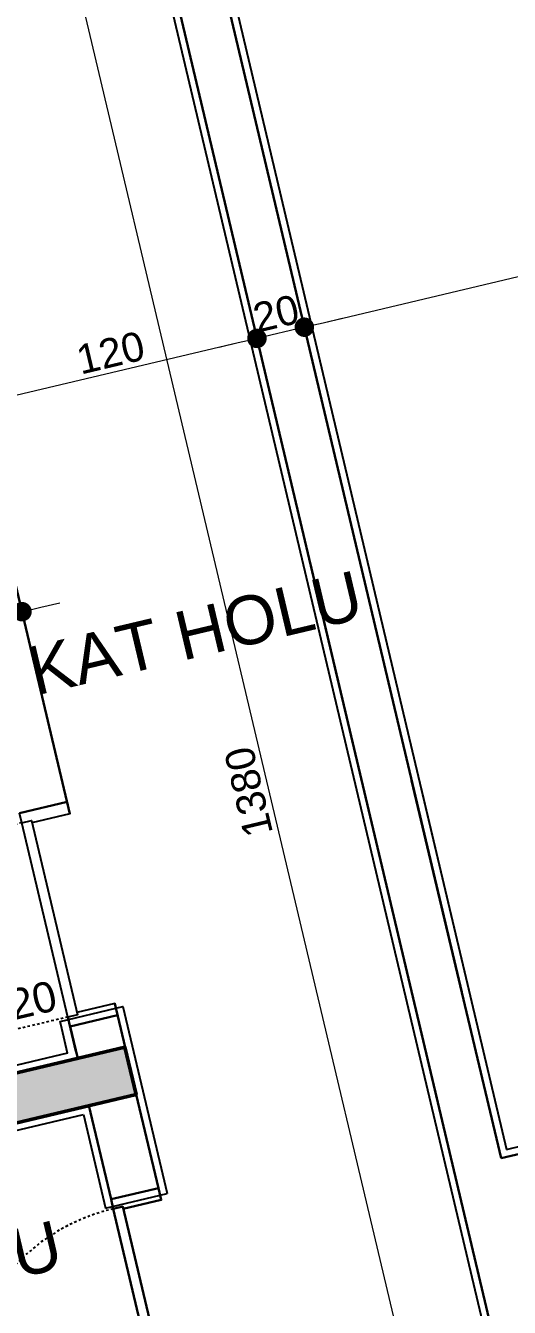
# Model space of a CAD drawing. Header units: millimetres. Extents: x 38129 to 72024, y -56282 to 16512.
# Drawn here: x 40860.9 to 40880.7, y -44534.9 to -44482.3 of the extents above; entities that cross this region are included whole.
import ezdxf

# ---------------------------------------------------------------- set-up
doc = ezdxf.new("R2010")
doc.units = ezdxf.units.MM
doc.linetypes.add('HIDDEN', pattern=[0.375, 0.25, -0.125])
for name, color, linetype, lineweight in [('COLUMN4', 3, 'Continuous', 50), ('DIŞÖLÇÜ', 37, 'Continuous', 0), ('DUVAR', 255, 'Continuous', 30), ('KAPI', 4, 'Continuous', 30), ('mahal', 7, 'Continuous', 5), ('pencere+KAPI', 1, 'Continuous', 0), ('TARAMA', 252, 'Continuous', 0), ('ölçü İÇ', 31, 'Continuous', 0)]:
    doc.layers.add(name, color=color, linetype=linetype, lineweight=lineweight)
doc.layers.add('HIDDEN', color=1, linetype='HIDDEN')
doc.layers.add('sıva', color=41, linetype='Continuous')
doc.styles.add('icdisolcu_yazi', font='arial.ttf')
doc.styles.get("Standard").update_dxf_attribs({"font": 'arial.ttf'})
doc.styles.add('style1', font='arial.ttf')
doc.dimstyles.new('İç Ölçü', dxfattribs={"dimtxt": 12, "dimasz": 8, "dimexe": 5, "dimexo": 0, "dimgap": 2, "dimtad": 1, "dimdec": 0, "dimzin": 12, "dimdsep": 46, "dimtxsty": 'icdisolcu_yazi', "dimblk": 'DOT', "dimcen": 8, "dimdle": 5, "dimclrd": 256, "dimclre": 256, "dimclrt": 7, "dimadec": 0, "dimazin": 3, "dimtfac": 1, "dimtdec": 0, "dimtix": 1, "dimtmove": 2, "dimatfit": 3, "dimldrblk": 'DOT', "dimfxl": 0, "dimtolj": 1, "dimtzin": 0, "dimlwd": -1, "dimlwe": -1, "dimarcsym": 0})

# ---------------------------------------------------------------- blocks, each defined once
blk = doc.blocks.new('*U12')
for p, q in [((4, 0), (0, 0)), ((86, 0), (90, 0))]:
    blk.add_line(p, q)
blk.add_lwpolyline([(4, 0), (86, 0), (86, -4), (4, -4)], close=True)
for points in [[(0, -20), (5, -20), (5, -4)], [(90, -20), (85, -20), (85, -4)]]:
    blk.add_lwpolyline(points)
at = {"layer": 'DUVAR'}
for p, q in [((0, 0), (0, -20)), ((90, 0), (90, -20))]:
    blk.add_line(p, q, dxfattribs=at)
at = {"layer": 'HIDDEN'}
blk.add_line((4, 0), (4, 82), dxfattribs=at)
blk.add_arc((4, 0), 82, 360, 90, dxfattribs=at)
blk = doc.blocks.new('_Dot')
at = {"color": 0, "lineweight": -2}
blk.add_line((-0.5, 0), (-1, 0), dxfattribs=at)
at = {"color": 0, "lineweight": 30, "const_width": 0.5}
blk.add_lwpolyline([(-0.25, 0, 1), (0.25, 0, 1)], format="xyb", close=True, dxfattribs=at)
blk = doc.blocks.new('*D175')
at = {"layer": 'Defpoints', "color": 0, "transparency": 16777216}
for p in [(37663.56, -18013.44), (37663.56, -19393.76), (37663.56, -19393.76)]:
    blk.add_point(p, dxfattribs=at)
at = {"layer": 'ölçü İÇ', "transparency": 16777216}
for p, q in [((37663.56, -18013.44), (37668.56, -18013.44)), ((37663.56, -19393.76), (37668.56, -19393.76))]:
    blk.add_line(p, q, dxfattribs=at)
at = {"layer": 'ölçü İÇ', "linetype": 'Continuous', "transparency": 16777216}
blk.add_line((37663.56, -18021.44), (37663.56, -19385.76), dxfattribs=at)
at = {"layer": 'ölçü İÇ', "transparency": 16777216, "xscale": 8, "yscale": 8, "zscale": 8}
for p, rotation in [((37663.56, -18013.44), 90), ((37663.56, -19393.76), 270)]:
    blk.add_blockref('_Dot', p, dxfattribs=dict(at, rotation=rotation))
at = {"layer": 'ölçü İÇ', "color": 7, "transparency": 16777216, "insert": (37655.43, -18703.6), "char_height": 12, "attachment_point": 5, "rotation": 90, "style": 'icdisolcu_yazi'}
blk.add_mtext('\\A1;1380', dxfattribs=at)
blk = doc.blocks.new('*D159')
at = {"layer": 'Defpoints', "color": 0, "transparency": 16777216}
for p in [(37721.66, -18523.24), (38101.75, -18523.24), (38101.75, -18523.24)]:
    blk.add_point(p, dxfattribs=at)
at = {"layer": 'ölçü İÇ', "transparency": 16777216}
for p, q in [((37721.66, -18523.24), (37721.66, -18518.24)), ((38101.75, -18523.24), (38101.75, -18518.24))]:
    blk.add_line(p, q, dxfattribs=at)
at = {"layer": 'ölçü İÇ', "linetype": 'Continuous', "transparency": 16777216}
blk.add_line((37729.66, -18523.24), (38093.75, -18523.24), dxfattribs=at)
at = {"layer": 'ölçü İÇ', "transparency": 16777216, "xscale": 8, "yscale": 8, "zscale": 8, "rotation": 180}
blk.add_blockref('_Dot', (37721.66, -18523.24), dxfattribs=at)
at = {"layer": 'ölçü İÇ', "transparency": 16777216, "xscale": 8, "yscale": 8, "zscale": 8}
blk.add_blockref('_Dot', (38101.75, -18523.24), dxfattribs=at)
at = {"layer": 'ölçü İÇ', "color": 7, "transparency": 16777216, "insert": (37911.71, -18515.1), "char_height": 12, "attachment_point": 5, "style": 'icdisolcu_yazi'}
blk.add_mtext('\\A1;380', dxfattribs=at)
blk = doc.blocks.new('*D133')
at = {"layer": 'Defpoints', "color": 0, "transparency": 16777216}
for p in [(37561.88, -18610.13), (37581.88, -18610.13), (37581.88, -18610.13)]:
    blk.add_point(p, dxfattribs=at)
at = {"layer": 'ölçü İÇ', "transparency": 16777216}
for p, q in [((37581.88, -18610.13), (37581.88, -18605.13)), ((37561.88, -18610.13), (37561.88, -18615.13))]:
    blk.add_line(p, q, dxfattribs=at)
at = {"layer": 'ölçü İÇ', "linetype": 'Continuous', "transparency": 16777216}
for p, q in [((37553.88, -18610.13), (37545.88, -18610.13)), ((37561.88, -18610.13), (37581.88, -18610.13)), ((37589.88, -18610.13), (37597.88, -18610.13))]:
    blk.add_line(p, q, dxfattribs=at)
at = {"layer": 'ölçü İÇ', "transparency": 16777216, "xscale": 8, "yscale": 8, "zscale": 8}
blk.add_blockref('_Dot', (37561.88, -18610.13), dxfattribs=at)
at = {"layer": 'ölçü İÇ', "transparency": 16777216, "xscale": 8, "yscale": 8, "zscale": 8, "rotation": 180}
blk.add_blockref('_Dot', (37581.88, -18610.13), dxfattribs=at)
at = {"layer": 'ölçü İÇ', "color": 7, "transparency": 16777216, "insert": (37571.88, -18602), "char_height": 12, "attachment_point": 5, "style": 'icdisolcu_yazi'}
blk.add_mtext('\\A1;20', dxfattribs=at)
blk = doc.blocks.new('wertertw')
at = {"layer": 'TARAMA', "lineweight": -3}
h = blk.add_hatch(dxfattribs=at)
h.set_pattern_fill('ANSI33', color=256, scale=2.5, style=0)
h.set_pattern_definition([(45, (-86643.698, -32547.66), (-11.2253202, 11.2253202), []), (45, (-86632.472, -32547.66), (-11.2253202, 11.2253202), [7.9375, -3.96875])])
h.paths.add_polyline_path([(-616.25, 351.94), (-616.25, -88.06), (-306.25, -88.06), (-306.25, -68.06), (-596.25, -68.06), (-596.25, 331.94), (-306.25, 331.94), (-306.25, 351.94)])
h.paths.add_polyline_path([(38.75, -338.06), (78.75, -338.06), (78.75, -378.06), (38.75, -378.06)])
h.paths.add_polyline_path([(-471.25, -318.06), (-441.25, -318.06), (-441.25, -378.06), (-471.25, -378.06)])
h.paths.add_polyline_path([(-961.25, -318.06), (-931.25, -318.06), (-931.25, -378.06), (-961.25, -378.06)])
h.paths.add_polyline_path([(343.75, -163.06), (413.75, -163.06), (413.75, -198.06), (343.75, -198.06)])
h.paths.add_polyline_path([(8.75, -163.06), (78.75, -163.06), (78.75, -198.06), (8.75, -198.06)])
h.paths.add_polyline_path([(-1036.25, -148.06), (-906.25, -148.06), (-906.25, -178.06), (-1036.25, -178.06)])
h.paths.add_polyline_path([(-976.25, 256.94), (-916.25, 256.94), (-916.25, 226.94), (-976.25, 226.94)])
h.paths.add_polyline_path([(343.75, 459.44), (413.75, 459.44), (413.75, 424.44), (343.75, 424.44)])
h.paths.add_polyline_path([(8.75, 459.44), (78.75, 459.44), (78.75, 424.44), (8.75, 424.44)])
h.paths.add_polyline_path([(-616.25, 531.94), (-306.25, 531.94), (-306.25, 511.94), (-616.25, 511.94)])
h.paths.add_polyline_path([(-976.25, 656.94), (-916.25, 656.94), (-916.25, 626.94), (-976.25, 626.94)])
h.paths.add_polyline_path([(-616.25, 971.94), (-306.25, 971.94), (-306.25, 951.94), (-616.25, 951.94)])
h.paths.add_polyline_path([(343.75, 1081.94), (413.75, 1081.94), (413.75, 1046.94), (343.75, 1046.94)])
h.paths.add_polyline_path([(8.75, 1081.94), (78.75, 1081.94), (78.75, 1046.94), (8.75, 1046.94)])
h.paths.add_polyline_path([(-1036.25, 1061.94), (-906.25, 1061.94), (-906.25, 1031.94), (-1036.25, 1031.94)])
h.paths.add_polyline_path([(-931.25, 1286.94), (-901.25, 1286.94), (-901.25, 1226.94), (-931.25, 1226.94)])
h.paths.add_polyline_path([(68.75, 1332.04), (108.75, 1332.04), (108.75, 1292.04), (68.75, 1292.04)])
h.paths.add_polyline_path([(-511.25, 1332.04), (-481.25, 1332.04), (-481.25, 1252.04), (-511.25, 1252.04)])
at = {"layer": 'COLUMN4', "color": 3}
blk.add_lwpolyline([(-616.25, 531.94), (-306.25, 531.94), (-306.25, 511.94), (-616.25, 511.94)], close=True, dxfattribs=at)
blk = doc.blocks.new('*D108')
at = {"layer": 'Defpoints', "color": 0, "transparency": 16777216}
for p in [(37701.66, -18523.24), (37721.66, -18523.24), (37701.66, -18524.67)]:
    blk.add_point(p, dxfattribs=at)
at = {"layer": 'ölçü İÇ', "transparency": 16777216}
for p, q in [((37701.66, -18524.67), (37701.66, -18518.24)), ((37721.66, -18523.24), (37721.66, -18518.24))]:
    blk.add_line(p, q, dxfattribs=at)
at = {"layer": 'ölçü İÇ', "linetype": 'Continuous', "transparency": 16777216}
for p, q in [((37693.66, -18523.24), (37685.66, -18523.24)), ((37721.66, -18523.24), (37701.66, -18523.24)), ((37729.66, -18523.24), (37737.66, -18523.24))]:
    blk.add_line(p, q, dxfattribs=at)
at = {"layer": 'ölçü İÇ', "transparency": 16777216, "xscale": 8, "yscale": 8, "zscale": 8}
blk.add_blockref('_Dot', (37701.66, -18523.24), dxfattribs=at)
at = {"layer": 'ölçü İÇ', "transparency": 16777216, "xscale": 8, "yscale": 8, "zscale": 8, "rotation": 180}
blk.add_blockref('_Dot', (37721.66, -18523.24), dxfattribs=at)
at = {"layer": 'ölçü İÇ', "color": 7, "transparency": 16777216, "insert": (37711.66, -18515.11), "char_height": 12, "attachment_point": 5, "style": 'icdisolcu_yazi'}
blk.add_mtext('\\A1;20', dxfattribs=at)
blk = doc.blocks.new('*D109')
at = {"layer": 'Defpoints', "color": 0, "transparency": 16777216}
for p in [(37581.87, -18523.07), (37581.87, -18523.24), (37701.66, -18524.67)]:
    blk.add_point(p, dxfattribs=at)
at = {"layer": 'ölçü İÇ', "transparency": 16777216}
for p, q in [((37701.66, -18524.67), (37701.66, -18518.24)), ((37581.87, -18523.07), (37581.87, -18528.24))]:
    blk.add_line(p, q, dxfattribs=at)
at = {"layer": 'ölçü İÇ', "linetype": 'Continuous', "transparency": 16777216}
blk.add_line((37693.66, -18523.24), (37589.87, -18523.24), dxfattribs=at)
at = {"layer": 'ölçü İÇ', "transparency": 16777216, "xscale": 8, "yscale": 8, "zscale": 8, "rotation": 180}
blk.add_blockref('_Dot', (37581.87, -18523.24), dxfattribs=at)
at = {"layer": 'ölçü İÇ', "transparency": 16777216, "xscale": 8, "yscale": 8, "zscale": 8}
blk.add_blockref('_Dot', (37701.66, -18523.24), dxfattribs=at)
at = {"layer": 'ölçü İÇ', "color": 7, "transparency": 16777216, "insert": (37641.77, -18515.11), "char_height": 12, "attachment_point": 5, "style": 'icdisolcu_yazi'}
blk.add_mtext('\\A1;120', dxfattribs=at)
blk = doc.blocks.new('RTY45TGDFGS')
at = {"layer": 'DUVAR'}
for p, q in [((37701.66, -18843.76), (37701.66, -18243.74)), ((37721.66, -18803.67), (37721.66, -18288.44)), ((37701.66, -18617.9), (37701.66, -19393.76)), ((37721.66, -18873.76), (37721.66, -18714.46)), ((37271.81, -18793.76), (37561.87, -18793.76)), ((37721.66, -18873.76), (37896.79, -18873.76))]:
    blk.add_line(p, q, dxfattribs=at)
for points in [[(37581.87, -18695.39), (37581.87, -18363.67)], [(37561.87, -18790.76), (37561.87, -18776.39)], [(37581.87, -18793.76), (37581.87, -18775.39)], [(37561.88, -18793.83), (37561.88, -18780.39)], [(37561.87, -18853.26), (37561.87, -18813.76)], [(37581.87, -18853.26), (37581.87, -18813.76)]]:
    blk.add_lwpolyline(points, dxfattribs=at)
at = {"layer": 'sıva'}
for p, q in [((37724.66, -18291.44), (37724.66, -18803.67)), ((37724.66, -18717.46), (37724.66, -18870.76)), ((37558.34, -18790.76), (37294.81, -18790.76)), ((37294.81, -18816.76), (37558.87, -18816.76)), ((37558.87, -18816.76), (37558.87, -18856.26)), ((37558.87, -18856.26), (37584.87, -18856.26)), ((37724.66, -18870.76), (38231.79, -18870.76))]:
    blk.add_line(p, q, dxfattribs=at)
for points in [[(37702.98, -17672.36), (37701.66, -17672.36), (37698.66, -17672.36), (37698.66, -17993.44), (37698.66, -17990.44), (37659.16, -17990.44), (37656.16, -17990.44), (37656.16, -18013.44), (37656.16, -18016.44), (37701.66, -18016.44), (37698.66, -18016.44), (37698.66, -19390.76), (37584.86, -19390.76), (37584.86, -19362.62), (37561.87, -19362.62)], [(37558.34, -18790.76), (37558.34, -18790.76), (37558.34, -18780.39), (37558.34, -18777.39), (37581.87, -18777.39), (37584.87, -18777.39), (37584.87, -18856.26)]]:
    blk.add_lwpolyline(points, dxfattribs=at)
at = {"layer": 'DIŞÖLÇÜ'}
blk.add_blockref('wertertw', (37888.04, -19325.78), dxfattribs=at)
at = {"layer": 'KAPI', "rotation": 90}
blk.add_blockref('*U12', (37561.87, -18943.26), dxfattribs=at)
at = {"layer": 'sıva', "rotation": 89.9999999999584}
blk.add_blockref('*U12', (37561.88, -18780.39), dxfattribs=at)
at = {"layer": 'mahal', "char_height": 20}
for s, insert, attachment_point in [('KAT HOLU', (37579.18, -18645.26), 7), ('YANGIN GUVENLIK HOLU', (37310.68, -18822.73), 1)]:
    blk.add_mtext_dynamic_manual_height_columns(s, width=250.3432, gutter_width=12.5, heights=[0], dxfattribs=dict(at, insert=insert, attachment_point=attachment_point))
at = {"layer": 'pencere+KAPI', "insert": (37489.2, -18772.74), "char_height": 12.5, "width": 27.0954, "attachment_point": 7, "rotation": 360, "style": 'style1'}
blk.add_mtext('K/90/220', dxfattribs=at)
at = {"layer": 'ölçü İÇ'}
dim = blk.add_linear_dim(base=(37663.56, -19393.76), p1=(37663.56, -18013.44), p2=(37663.56, -19393.76), angle=90, dimstyle='İç Ölçü', dxfattribs=at)
dim.commit()
dim.dimension.update_dxf_attribs({"geometry": '*D175', "text_midpoint": (37655.43, -18703.6)})
for base, p1, p2, picture, middle in [((37581.87, -18523.24), (37701.66, -18524.67), (37581.87, -18523.07), '*D109', (37641.77, -18515.11)), ((37701.66, -18523.24), (37721.66, -18523.24), (37701.66, -18524.67), '*D108', (37711.66, -18515.11)), ((38101.75, -18523.24), (37721.66, -18523.24), (38101.75, -18523.24), '*D159', (37911.71, -18515.1)), ((37581.88, -18610.13), (37561.88, -18610.13), (37581.88, -18610.13), '*D133', (37571.88, -18602))]:
    dim = blk.add_linear_dim(base=base, p1=p1, p2=p2, dimstyle='İç Ölçü', dxfattribs=at)
    dim.commit()
    dim.dimension.update_dxf_attribs({"geometry": picture, "text_midpoint": middle})
blk = doc.blocks.new('E34ED')
at = {"layer": 'TARAMA', "rotation": 13.32768646837602}
blk.add_blockref('RTY45TGDFGS', (-1669.08, -15247.56), dxfattribs=at)

msp = doc.modelspace()

# ---------------------------------------------------------------- block references
at = {"layer": 'DIŞÖLÇÜ', "xscale": 0.1, "yscale": 0.1, "zscale": 0.1}
msp.add_blockref('E34ED', (36941.639, -42037.032), dxfattribs=at)

doc.saveas('drawing.dxf')
